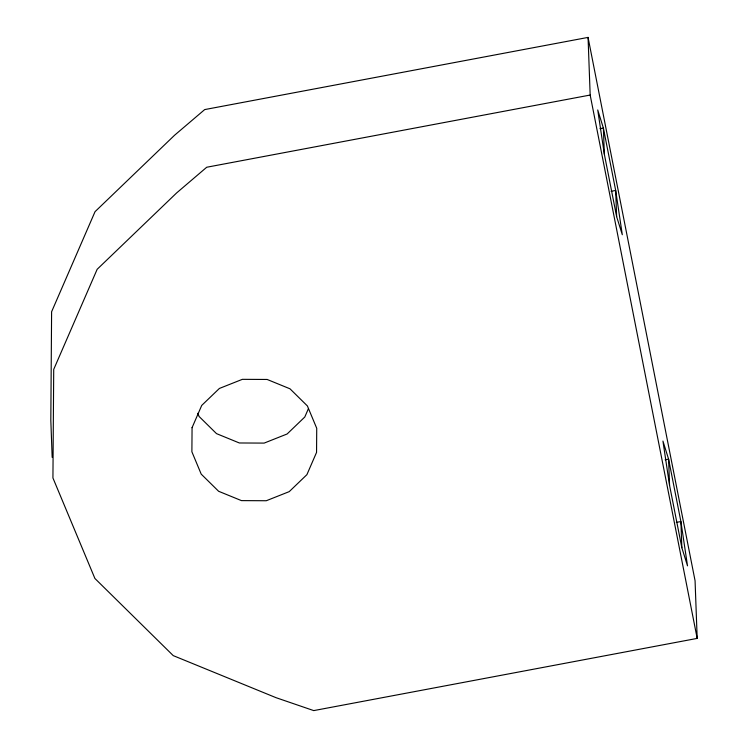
<?xml version="1.0" encoding="UTF-8"?>
<svg xmlns="http://www.w3.org/2000/svg" width="748" height="748" viewBox="0 0 748 748"><rect width="100%" height="100%" fill="white"/><g stroke="black" fill="none" stroke-linecap="round" stroke-linejoin="round"><path stroke-width="1.12" d="M308.466 408.53L304.791 417.01L287.129 433.98L264.147 443.096L239.351 442.975L216.509 433.634L199.099 416.486L197.771 413.298M588.059 37.4L590.172 95.043L206.719 167.243L176.622 192.937L97.156 269.308L53.716 369.4L52.93 477.963L94.903 578.466L173.246 655.622L276.031 697.678L313.739 710.6L697.183 638.399L695.07 580.757L588.059 37.4L204.7 109.582L174.508 135.294L95.043 211.665L51.603 311.757L50.817 420.32L52.173 457.374M599.943 128.693L603.384 128.039L615.679 190.441L622.308 234.741L616.642 216.649L604.347 154.247L597.727 109.947L603.384 128.039L604.347 154.247M611.088 191.31L615.679 190.441L616.642 216.649M665.159 459.796L668.6 459.15L680.895 521.543L687.515 565.853L681.849 547.751L669.563 485.359L662.934 441.049L668.6 459.15L669.563 485.359M676.304 522.413L680.895 521.543L681.849 547.751M590.172 95.043L697.183 638.399M192.068 427.669L191.89 451.792L201.212 474.129L218.622 491.277L241.464 500.618L266.269 500.739L289.242 491.623L306.904 474.653L316.554 452.409L316.731 428.286L307.4 405.949L289.99 388.801L267.148 379.46L242.352 379.339L219.379 388.455L201.717 405.425L192.068 427.669"/></g></svg>
